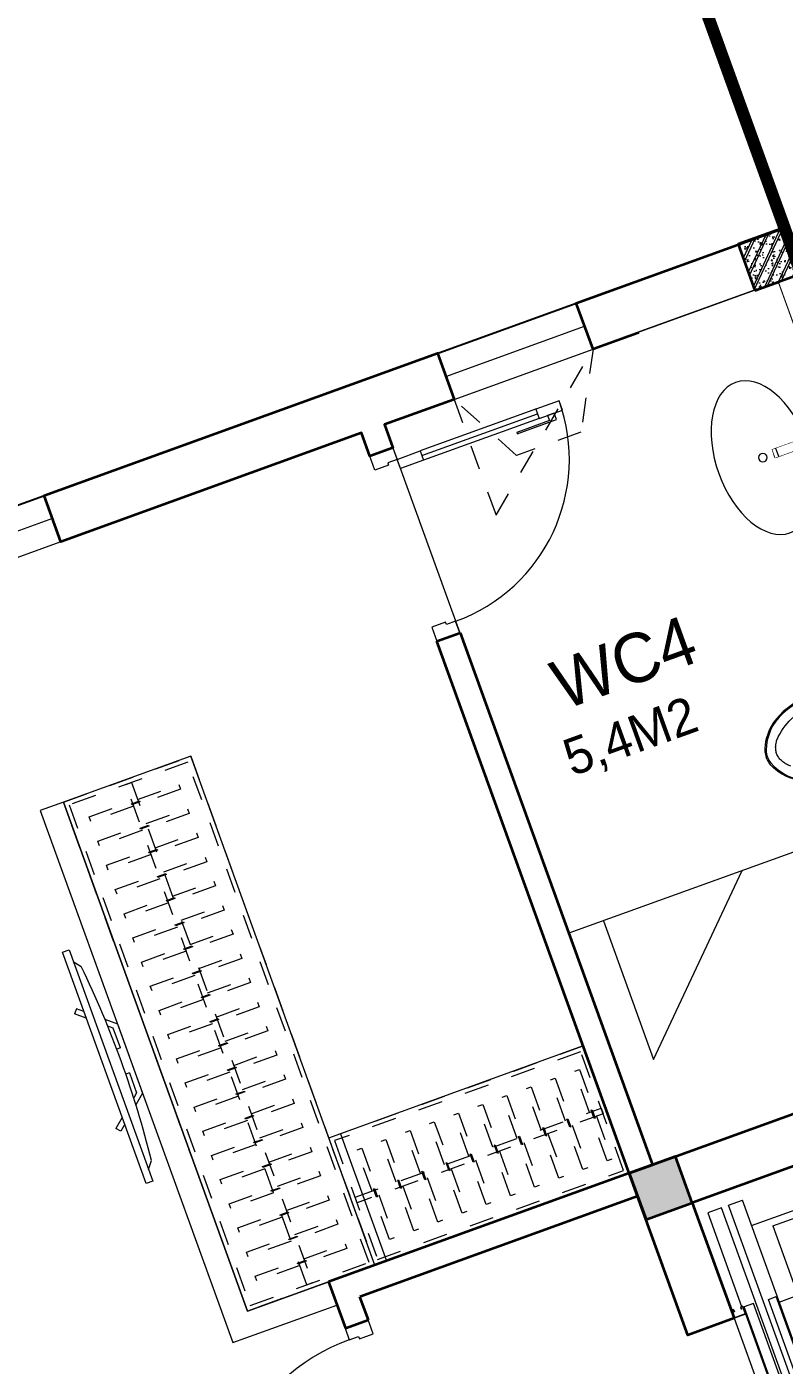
# Model space of a CAD drawing. Header units: metres. Extents: x 568332 to 569219, y 2065964 to 2066430.
# Drawn here: x 568650.3 to 568653.38, y 2066215.57 to 2066221.01 of the extents above; entities that cross this region are included whole.
import ezdxf

# ---------------------------------------------------------------- set-up
doc = ezdxf.new("R2010")
doc.units = ezdxf.units.M
for name, pattern in [('$AUDIT_BAD_LTYPE2', [0]), ('HIDDEN', [0.375, 0.25, -0.125]), ('HIDDEN2', [0.1875, 0.125, -0.0625]), ('X-5M-G-MB PHONGNGU$0$HIDDEN2', [0.1875, 0.125, -0.0625]), ('xref-thap C (mb tang 32-2)$0$HIDDEN', [0.375, 0.25, -0.125])]:
    doc.linetypes.add(name, pattern=pattern)
doc.layers.get('0').update_dxf_attribs({"linetype": 'CONTINUOUS'})
doc.layers.get('DEFPOINTS').update_dxf_attribs({"linetype": 'CONTINUOUS'})
for name, color, linetype, lineweight in [('-CONCRETE', 1, 'CONTINUOUS', 35), ('-DIM', 9, 'CONTINUOUS', 13), ('-DOOR', 137, 'CONTINUOUS', 9), ('-FURNITURE', 46, 'CONTINUOUS', 9), ('-HATCH', 8, 'CONTINUOUS', 5), ('-LINE1', 7, 'CONTINUOUS', 18), ('-LINE2', 252, 'CONTINUOUS', 9), ('-STEEL1', 1, 'CONTINUOUS', 35), ('-WALL', 4, 'CONTINUOUS', 35), ('TEXT25', 2, 'CONTINUOUS', 13)]:
    doc.layers.add(name, color=color, linetype=linetype, lineweight=lineweight)
doc.layers.add('TIMDUONG', color=1, linetype='CONTINUOUS')
doc.styles.add('SVN_AVO_thuong', font='')
doc.styles.add('T1', font='', dxfattribs={"height": 200})
doc.styles.get('SVN_AVO_thuong').set_extended_font_data('SVN-Avo')
doc.styles.get('T1').set_extended_font_data('VNgeometric Light')

# ---------------------------------------------------------------- blocks, each defined once
blk = doc.blocks.new('M2-T3')
at = {"layer": 'TIMDUONG', "color": 1, "linetype": 'HIDDEN', "ltscale": 10, "const_width": 50}
blk.add_lwpolyline([(188685.9009933229, -83287.61039145212), (199685.9009933797, -83287.63301822983), (199685.8702561683, -98230.70415374279), (194687.2128796928, -103114.3974403377), (188685.860498254, -102974.7601425732)], close=True, dxfattribs=at)
blk = doc.blocks.new('X-5M-DH-2-CORE$0$A$C75E80C28')
at = {"layer": '-LINE2', "linetype": 'Continuous', "ltscale": 2}
for p, q in [((-510.0000099998433, -21.5000000000291), (-510.0000099998579, -50.60000000000582)), ((-506.8000099998899, -21.5000000000291), (-510.0000099998433, -21.5000000000291)), ((-506.8000099998899, -21.5000000000291), (-506.8000099999044, -50.60000000000582)), ((506.8000100001227, -21.5), (510.0000100000761, -21.5)), ((506.8000100001227, -21.5), (506.8000100001082, -50.59999999997672)), ((510.0000100000761, -21.5), (510.0000100000616, -50.59999999997672)), ((-510.0000099998579, -108.5000000000291), (-510.0000099998433, -79.39999999999418)), ((-506.8000099999044, -108.5000000000291), (-506.8000099998899, -79.39999999999418)), ((-456.2000100000296, -56.79999999998836), (-500.6000099999364, -56.80000000001746)), ((-456.2000100000441, -60), (-500.600009999951, -60.0000000000291)), ((-456.2000100000296, -70), (-500.6000099999364, -70.0000000000291)), ((-456.2000100000296, -73.19999999995343), (-500.6000099999364, -73.19999999998254)), ((-453.2000100000441, -63), (-453.2000100000296, -67)), ((-450.0000099998579, -63), (-450.0000099998433, -67)), ((450.0000100000616, -63), (450.0000100000761, -67)), ((453.200010000015, -63), (453.2000100000296, -67)), ((456.2000100000296, -56.79999999998836), (500.6000100000529, -56.79999999998836)), ((456.200010000015, -60), (500.6000100000383, -60)), ((456.2000100000296, -70), (500.6000100000529, -70)), ((456.2000100000296, -73.19999999995343), (500.6000100000529, -73.19999999995343)), ((506.8000100001227, -108.5), (506.8000100001227, -79.39999999996508)), ((510.0000100000761, -108.5), (510.0000100000761, -79.39999999996508)), ((-731.0000002632733, -148.9999999649008), (730.9999997367267, -148.9999999649299)), ((-731.0000002698944, -1304.999999934109), (-731.0000002632733, -148.9999999649008)), ((-556.8000102631631, -112.4999999912397), (-560.0000102631166, -112.4999999912397)), ((456.800009736864, -112.4999999912397), (460.0000097368174, -112.4999999912397)), ((730.9999997301056, -1304.999999934109), (730.9999997367267, -148.9999999649299)), ((-700.0000002632733, -178.9999999649008), (699.9999997367267, -178.9999999649299)), ((-700.0000002699089, -1224.999999934109), (-700.0000002632733, -178.9999999649008)), ((699.9999997300911, -1224.999999934109), (699.9999997367267, -178.9999999649299)), ((-700.0000002699089, -1224.999999934109), (-400.0000002699089, -1224.999999934138)), ((-400.0000002698944, -1304.999999934138), (-400.0000002699089, -1224.999999934138)), ((699.9999997300911, -1224.999999934109), (399.9999997300911, -1224.999999934109)), ((399.9999997301056, -1304.999999934109), (399.9999997300911, -1224.999999934109)), ((839.9999997301056, -1304.999999934109), (-840.0000002698944, -1304.999999934109)), ((-840.0000002698944, -1364.999999934109), (-840.0000002698944, -1304.999999934109)), ((839.9999997301056, -1364.999999934109), (839.9999997301056, -1304.999999934109)), ((424.9999997301056, -1308.999999934109), (-425.0000002698944, -1308.999999934109)), ((-425.0000002699089, -1342.999999934109), (-425.0000002698944, -1308.999999934109)), ((424.9999997300911, -1342.999999934109), (-425.0000002699089, -1342.999999934109)), ((-2.6989437174052e-07, -1308.999999934109), (-2.699089236557484e-07, -1342.999999934109)), ((424.9999997300911, -1342.999999934109), (424.9999997301056, -1308.999999934109)), ((839.9999997301056, -1364.999999934109), (-840.0000002698944, -1364.999999934109)), ((839.9999997301056, -1394.999999934109), (-840.0000002698944, -1394.999999934109)), ((-840.0000002698944, -1394.999999934109), (-840.0000002698944, -1454.999999934109)), ((429.9999997300911, -1405.999999934138), (-430.0000002699089, -1405.999999934109)), ((-430.0000002699089, -1405.999999934109), (-430.0000002698944, -1445.999999934109)), ((-2.699089236557484e-07, -1405.999999934109), (-2.6989437174052e-07, -1445.999999934109)), ((429.9999997300911, -1405.999999934138), (429.9999997301056, -1445.999999934138)), ((839.9999997301056, -1394.999999934109), (839.9999997301056, -1454.999999934109)), ((-840.0000002698944, -1454.999999934109), (-435.0000002698944, -1454.999999934109)), ((-435.0000002698944, -1449.999999934109), (-435.0000002699089, -1459.999999934109)), ((-435.0000002698944, -1449.999999934109), (-400.0000002698944, -1449.999999934138)), ((-435.0000002699089, -1459.999999934109), (-425.0000002699089, -1459.999999934109)), ((-433.4000002698012, -1451.599999934086), (-433.4000002698012, -1458.399999934074)), ((-433.4000002698012, -1451.599999934086), (-401.6000002697547, -1451.599999934086)), ((-433.4000002698012, -1458.399999934074), (-425.0000002698944, -1458.399999934074)), ((429.9999997301056, -1445.999999934138), (-430.0000002698944, -1445.999999934109)), ((-425.0000002698944, -1458.399999934074), (-425.0000002699089, -1459.999999934109)), ((-401.6000002697547, -1451.599999934086), (-401.6000002697256, -1498.399999934074)), ((399.9999997301056, -1449.999999934109), (-400.0000002698944, -1449.999999934138)), ((-400.0000002698944, -1449.999999934138), (-400.0000002698653, -1499.999999934138)), ((399.9999997301056, -1449.999999934109), (399.9999997301347, -1499.999999934109)), ((434.9999997301056, -1449.999999934109), (399.9999997301056, -1449.999999934109)), ((401.5999997301988, -1451.599999934086), (401.5999997302279, -1498.399999934074)), ((433.3999997302453, -1451.599999934086), (401.5999997301988, -1451.599999934086)), ((433.3999997302453, -1458.399999934074), (424.9999997301056, -1458.399999934074)), ((424.9999997301056, -1458.399999934074), (424.9999997301056, -1459.999999934109)), ((434.9999997301056, -1459.999999934109), (424.9999997301056, -1459.999999934109)), ((433.3999997302453, -1451.599999934086), (433.3999997302453, -1458.399999934074)), ((434.9999997301056, -1449.999999934109), (434.9999997301056, -1459.999999934109)), ((839.9999997301056, -1454.999999934109), (434.9999997301056, -1454.999999934109)), ((-435.0000002698653, -1489.999999934109), (-435.0000002698653, -1499.999999934109)), ((-435.0000002698653, -1489.999999934109), (-425.0000002698653, -1489.999999934109)), ((-435.0000002698653, -1499.999999934109), (-400.0000002698653, -1499.999999934138)), ((-433.4000002697721, -1491.599999934086), (-433.4000002697721, -1498.399999934074)), ((-433.4000002697721, -1491.599999934086), (-425.0000002698653, -1491.599999934086)), ((-433.4000002697721, -1498.399999934074), (-401.6000002697256, -1498.399999934074)), ((-425.0000002698653, -1489.999999934109), (-425.0000002698653, -1491.599999934086)), ((434.9999997301347, -1499.999999934109), (399.9999997301347, -1499.999999934109)), ((433.3999997302744, -1498.399999934074), (401.5999997302279, -1498.399999934074)), ((424.9999997301347, -1489.999999934109), (424.9999997301347, -1491.599999934086)), ((434.9999997301347, -1489.999999934109), (424.9999997301347, -1489.999999934109)), ((433.3999997302744, -1491.599999934086), (424.9999997301347, -1491.599999934086)), ((433.3999997302744, -1491.599999934086), (433.3999997302744, -1498.399999934074)), ((434.9999997301347, -1489.999999934109), (434.9999997301347, -1499.999999934109))]:
    blk.add_line(p, q, dxfattribs=at)
for points in [[(-450.0000000000146, 0), (-450, -130), (450, -130), (449.9999999999854, 0)], [(-200, -29), (200.0000000001164, -29), (200.0000000001164, -101), (-200, -101)], [(-36.0000002632587, -583.9999999649008), (35.9999997367413, -583.9999999649008), (35.99999973675585, -983.9999999649008), (-36.00000026324415, -983.9999999649008)]]:
    blk.add_lwpolyline(points, close=True, dxfattribs=at)
for points in [[(-780.0000002632587, -788.9999999649008), (-751.0000002632587, -788.9999999649299, 0.414213562373095), (-750.0000002632733, -787.9999999649008), (-750.0000002632587, -783.9999999649008), (-750.0000002632587, -779.9999999649008, 0.414213562373095), (-751.0000002632733, -778.9999999649299), (-780.0000002632733, -778.9999999649881, -0.2569775838576673), (-784.1207396915852, -781.9399999648449), (-797.9000002631656, -781.939999964874, -0.414213562373095), (-800.9000002631656, -778.939999964874), (-804.0000002632587, -749.4999999649008, 0.414213562373095), (-807.0000002632587, -746.4999999649008), (-812.0000002632587, -746.4999999649008), (-812.0000002632587, -783.9999999649008), (-812.0000002632587, -821.4999999649008), (-807.0000002632587, -821.4999999649008, 0.414213562373095), (-804.0000002632587, -818.4999999649008), (-800.9000002631656, -789.0599999648693, -0.414213562373095), (-797.9000002631656, -786.0599999648693), (-784.1207396915852, -786.0599999648402, -0.2569775838576673), (-780.0000002632587, -788.9999999647553)], [(779.9999997367413, -788.9999999649299), (750.9999997367413, -788.9999999649008, -0.414213562373095), (749.9999997367267, -787.9999999649299), (749.9999997367413, -783.9999999649299), (749.9999997367413, -779.9999999649299, -0.414213562373095), (750.9999997367267, -778.9999999649008), (779.9999997368432, -778.9999999650172, 0.2569775838576673), (784.1207391653006, -781.939999964874), (797.899999736881, -781.9399999648449, 0.414213562373095), (800.899999736881, -778.9399999648449), (803.9999997367413, -749.4999999649008, -0.414213562373095), (806.9999997367413, -746.4999999649008), (811.9999997367413, -746.4999999649008), (811.9999997367413, -783.9999999649008), (811.9999997367413, -821.4999999649008), (806.9999997367413, -821.4999999649008, -0.414213562373095), (803.9999997367413, -818.4999999649008), (800.899999736881, -789.0599999648402, 0.414213562373095), (797.899999736881, -786.0599999648402), (784.1207391653006, -786.0599999648693, 0.2569775838576672), (779.9999997368577, -788.9999999647844)]]:
    blk.add_lwpolyline(points, format="xyb", dxfattribs=at)
for centre, radius, start, end in [((-500.600009999951, -50.60000000000582), 9.400000000001475, 180, 270), ((-500.600009999951, -50.60000000000582), 6.200000000004374, 180, 270), ((500.6000100000383, -50.59999999997672), 6.200000000004374, 270, 0), ((500.6000100000383, -50.59999999997672), 9.400000000001475, 270, 0), ((-500.6000099999364, -79.39999999999418), 9.399999999997844, 90, 180), ((-500.6000099999364, -79.39999999999418), 6.19999999999734, 90, 180), ((-456.2000100000441, -63), 6.19999999999713, 0, 90), ((-456.2000100000441, -63), 3.000000000000045, 0, 90), ((-456.2000100000296, -67), 6.20000000000076, 270, 0), ((-456.2000100000296, -67), 2.999999999999834, 270, 0), ((456.200010000015, -63), 6.19999999999713, 90, 180), ((456.2000100000296, -67), 6.20000000000076, 180, 270), ((456.200010000015, -63), 3.000000000000045, 90, 180), ((456.2000100000296, -67), 2.999999999999834, 180, 270), ((500.6000100000529, -79.39999999996508), 9.399999999997844, 0, 90), ((500.6000100000529, -79.39999999996508), 6.19999999999734, 0, 90)]:
    blk.add_arc(centre, radius, start, end, dxfattribs=at)
blk = doc.blocks.new('A$C5C575821')
at = {"layer": '-CONCRETE'}
h = blk.add_hatch(color=256, dxfattribs=at)
h.dxf.hatch_style = 1
h.paths.add_polyline_path([(-0.00237559899687767, 200.0000000000146), (-0.00237559899687767, 1.455191522836685e-11), (199.9976244010031, 1.455191522836685e-11), (199.9976244010031, 200.0000000000146)])
blk.add_lwpolyline([(-0.00237559899687767, 1.455191522836685e-11), (199.9976244010031, 1.455191522836685e-11), (199.9976244010031, 200.0000000000146), (-0.00237559899687767, 200.0000000000146)], close=True, dxfattribs=at)
blk = doc.blocks.new('A$C3F71457E')
at = {"layer": '-CONCRETE'}
blk.add_lwpolyline([(-8.760252967476845e-09, -100.0000002632005), (0, 400), (-1500, 400.0000000000582), (-1500.00000001755, -1399.999999999942), (-1.754960976541042e-08, -1400), (-7.895869202911854e-08, -900.0000002632005), (199.9999999912397, -900.0000002982852), (199.9999999824504, -1600), (-1700.00000001755, -1600), (-1700, 600), (200, 600), (199.9999999912397, -100.0000002982852), (6.140908226370811e-08, -100.0000002632005)], dxfattribs=at)
at = {"layer": '-LINE1'}
blk.add_line((-7.895869202911854e-08, -900.0000002632005), (-8.760252967476845e-09, -100.0000002632005), dxfattribs=at)
at = {"layer": '-WALL'}
for p in [(-1699.997624401003, 399.9999999999854), (0.00237559899687767, 399.9999999999854), (-1699.997624401081, -1599.999999999959), (0.002375601565972829, -1600.000000021305)]:
    blk.add_blockref('A$C5C575821', p, dxfattribs=at)
at = {"color": 2, "rotation": 90}
blk.add_blockref('X-5M-DH-2-CORE$0$A$C75E80C28', (-1500.00000000876, -499.9999999999418), dxfattribs=at)
blk = doc.blocks.new('*U18')
at = {"linetype": '$AUDIT_BAD_LTYPE2'}
for p, q in [((70, 100), (69.99999999999999, 599.9999999999982)), ((89.99999999999999, 599.9999999999982), (90, 100))]:
    blk.add_line(p, q, dxfattribs=at)
for points in [[(49.99999999999999, 599.9999999999982), (89.99999999999999, 599.9999999999982), (89.99999999999999, 699.9999999999982), (49.99999999999999, 699.9999999999982), (49.99999999999999, 599.9999999999982)], [(49.99999999999999, 602.9059272893337), (50, 100)], [(50, 100), (90, 100), (90, 0), (50, 0), (50, 100)]]:
    blk.add_lwpolyline(points)
for points in [[(118.2698876160139, 494.5156181119073), (118.2698876160139, 664.1349438079906), (89.99999999999999, 664.1349438079906), (89.99999999999999, 635.8650561920058), (112.6159100928053, 635.8650561920058), (112.6159100928053, 494.5156181119073)], [(0, 0), (50, 0), (50, -40), (60, -40), (60, -100.0001724930698), (0, -100.0001724930698)], [(799.9999999999982, 7.105427357601134e-15), (749.9999999999982, 7.105427357601134e-15), (749.9999999999982, -40), (739.9999999999982, -40), (739.9999999999982, -100.0001724930698), (799.9999999999982, -100.0001724930698)]]:
    blk.add_lwpolyline(points, close=True)
at = {"linetype": '$AUDIT_BAD_LTYPE2', "ltscale": 0.3}
blk.add_arc((50, 0), 699.9999999999982, 0, 90, dxfattribs=at)
blk = doc.blocks.new('XR.MB.LM123$0$tvi 1')
blk.add_lwpolyline([(28.54445810673496, -2.291926648467779e-10), (28.54445810673496, -999.9999999999964), (-7.275957614183426e-12, -1000), (0, 0)], close=True)
for points in [[(28.54445810680045, -50.31958968611434), (52.37372755713295, -80.86315460130209)], [(-24.09820395050338, -235.5599978379832), (-39.09879504836863, -251.7939635238108)], [(0, -284.7849796677438), (-39.09879504836863, -251.7939635238108)], [(0, -255.9952397129928), (-24.09820395050338, -235.5599978379832)], [(69.66229681991535, -315.0836646851385), (111.1934016081432, -350.2927865858655), (111.193401608034, -649.712917566063), (69.68611289083492, -684.9110379843005)], [(89.09002233762294, -445.7449799550195), (89.09002233762294, -359.9578938602899), (70.91298945683957, -344.6203678706661)], [(89.09002233762294, -445.7449799550195), (73.49991829216015, -445.7449799550232)], [(89.09002233768115, -554.2550200447404), (89.09002233773936, -640.0421061392371), (70.91298945678864, -655.3796321293303)], [(89.09002233768115, -554.2550200447404), (73.49991829216015, -554.2550200447404)], [(0, -715.2150203320198), (-39.09879504836863, -748.2060364759491)], [(-24.09820395050338, -764.4400021620095), (-39.09879504836863, -748.2060364759491)], [(0, -744.004760287), (-24.09820395050338, -764.4400021620095)], [(28.54445810674224, -949.680410313882), (52.37372755713295, -919.1368453984578)]]:
    blk.add_lwpolyline(points)
blk.add_arc((-4025.16618952866, -499.9999999999964), 4099.025185406737, 354.1310878512652, 5.868912148527433)
blk = doc.blocks.new('*U149')
at = {"linetype": '$AUDIT_BAD_LTYPE2'}
for p, q in [((70, 100), (70, 699.9999999999982)), ((90, 699.9999999999982), (90, 100))]:
    blk.add_line(p, q, dxfattribs=at)
for points in [[(50, 699.9999999999982), (90, 699.9999999999982), (90, 799.9999999999982), (50, 799.9999999999982), (50, 699.9999999999982)], [(50, 702.9059272893337), (50, 100)], [(50, 100), (90, 100), (90, 0), (50, 0), (50, 100)]]:
    blk.add_lwpolyline(points)
for points in [[(118.2698876160139, 594.5156181119073), (118.2698876160139, 764.1349438079906), (90, 764.1349438079906), (90, 735.8650561920058), (112.6159100928053, 735.8650561920058), (112.6159100928053, 594.5156181119073)], [(0, 0), (50, 0), (50, -40), (60, -40), (60, -99.99999999999272), (0, -99.99999999999272)], [(899.9999999999982, 1.3252863207713e-28), (849.9999999999982, 1.3252863207713e-28), (849.9999999999982, -40.00000000000001), (839.9999999999982, -40.00000000000001), (839.9999999999982, -99.99999999999272), (899.9999999999982, -99.99999999999272)]]:
    blk.add_lwpolyline(points, close=True)
at = {"linetype": '$AUDIT_BAD_LTYPE2', "ltscale": 0.3}
blk.add_arc((50, 0), 799.9999999999982, 0, 90, dxfattribs=at)
blk = doc.blocks.new('A$C18091ED7')
for p, q in [((9.957147995010018e-09, -42.13376978135784), (0, -3.786117304116488e-07)), ((146.1412317672475, -26.59467297248193), (179.181621938591, -26.59467296488583)), ((146.1412317672475, -26.59467297248193), (146.1412317680188, -30.17859706786112)), ((146.1412317680188, -30.17859706786112), (165.7503655985456, -30.17859706340823)), ((153.0594147269658, -36.79204952501459), (146.1412317680188, -30.17859706786112)), ((152.3191092506386, -2.717133611440659e-07), (152.3191092568413, -26.59467297093943)), ((152.3191092506386, -2.717133611440659e-07), (179.1816219322718, -2.654269337654114e-07)), ((153.0594147269658, -36.79204952501459), (165.7503656001572, -36.79204952192958)), ((153.0594147275151, -39.73033438943094), (153.0594147269658, -36.79204952501459)), ((153.0594147275151, -39.73033438943094), (178.4413164740145, -39.73033438349376)), ((153.0594147275151, -39.73033438943094), (178.4413164740145, -39.73033438349376)), ((153.0594147275151, -39.73033438943094), (153.0594147281554, -42.13376974494895)), ((185.3594994290725, -30.17859705851879), (165.7503655985456, -30.17859706340823)), ((178.4413164733487, -36.79204951884458), (165.7503656001572, -36.79204952192958)), ((185.3594994290725, -30.17859705851879), (178.4413164733487, -36.79204951884458)), ((178.4413164733487, -36.79204951884458), (178.4413164740145, -39.73033438349376)), ((178.4413164740145, -39.73033438349376), (178.4413164746547, -42.1337697392446)), ((179.1816219322718, -2.654269337654114e-07), (179.181621938591, -26.59467296488583)), ((179.181621938591, -26.59467296488583), (185.3594994283012, -26.59467296337243)), ((185.3594994283012, -26.59467296337243), (185.3594994290725, -30.17859705851879)), ((-83.25994817525861, -267.3592828898691), (-83.259948167517, -299.9634285944048)), ((-62.88950393904452, -265.3807882612164), (-81.28145355204106, -265.3807882657275)), ((-60.91100931491019, -267.3592828844266), (-60.91100930728498, -299.9634285889624)), ((60.9110093945892, -267.3592828557594), (60.9110094022144, -299.9634285600623)), ((62.88950401780676, -265.3807882316178), (81.2814536308033, -265.3807882273395)), ((83.25994825493763, -267.3592828505498), (83.25994826256283, -299.9634285550856)), ((165.3959958605519, -261.9873972070927), (165.3959958671003, -289.7349902229907)), ((167.8691141396885, -259.5142789271486), (228.0810223811895, -259.5142789128586)), ((230.5541406641933, -274.3229751045001), (230.5541406613593, -261.9873971916386)), ((-83.25994817257379, -278.4883151478134), (-83.25994817046012, -287.6388527823146)), ((-60.91100930959874, -290.0299398849311), (-83.25994816994717, -290.0299398901407)), ((60.91100939990065, -290.029939856031), (83.25994826024908, -290.0299398510542)), ((83.25994825750604, -278.488315108727), (83.2599482596197, -287.6388527429954)), ((167.8691141472664, -292.2081085020036), (206.7175896017579, -292.2081084926904))]:
    blk.add_line(p, q)
for points in [[(230.0000000517721, -218.5046414944518, -0.1374073801801567), (225.4781190853137, -234.6482587013161), (221.7949787454636, -240.7070387715066, -0.2360805181595358), (198.2560902649639, -255.4947853636986, -0.0519608230665726), (-198.2560901437319, -255.4947854572965, -0.236080518165078), (-221.7949786317113, -240.7070388760185), (-225.4781189743626, -234.6482588077488, -0.1374073801809237), (-229.9999999484608, -218.5046416030382), (-229.9999999831671, -71.98694829508895, -0.1989123673786679), (-226.3782021181105, -63.2431547633314), (-208.8906150607545, -45.75556769772083, -0.1989123673792025), (-200.1468215308087, -42.13376982865157), (9.971699910238385e-09, -42.13376978135784), (200.1468215506357, -42.13376973403501, -0.1989123673792025), (208.8906150822841, -45.75556759897154), (226.3782021480001, -63.24315465634572, -0.1989123673791691), (230.0000000170658, -71.98694818626973)], [(144.14367173758, -618.9627606730501, -0.2124047892419209), (26.30999211127346, -734.491494372196, -0.0276853236339062), (-0.5628229983012716, -738.609219571983, -0.0222792448073508), (-26.30999181118386, -734.4914943844487, -0.2124047892421136), (-144.1436714920528, -618.9627607410075, -0.1427957259999892), (-167.2376623962118, -428.0139674870588, -0.0930051380368448), (-127.9331820271946, -309.1271633332653, -0.2564387014614383), (-111.240849547703, -299.9634286007786), (4.746470949612558e-08, -299.9634285748762), (111.2408496426324, -299.9634285482753, -0.2564387014619951), (127.933182126606, -309.1271632729331, -0.0930051380368741), (167.2376625517572, -428.0139674081001, -0.1427957260000456)]]:
    blk.add_lwpolyline(points, format="xyb", close=True)
at = {"linetype": 'xref-thap C (mb tang 32-2)$0$HIDDEN', "ltscale": 100}
blk.add_lwpolyline([(61.00044987679576, -669.0176259216969, -0.1990312026443698), (1.417429302819073e-07, -698.769823720475, -0.1990312026443799), (-61.00044960746891, -669.0176259504806, -0.2189240232571595), (-131.9321382956405, -478.313622940972, -0.1537914605682739), (-112.4681372026971, -403.989815428853, -0.2367011859554165), (5.876427167095244e-08, -347.5870280214876, -0.2367011859554843), (112.4681373467611, -403.9898153757968, -0.1537914605681893), (131.9321384748619, -478.313622878748, -0.2189240232571754)], format="xyb", close=True, dxfattribs=at)
blk.add_circle((165.7503656100234, -78.39166221523192), 13.90362011701458)
for centre, radius, start, end in [((-81.28145355158267, -267.3592828894034), 1.978494623656905, 90.00000001354867, 180.0000000133402), ((-62.88950393858613, -267.3592828848923), 1.978494623656905, 1.334021322268115e-08, 90.00000001354867), ((62.88950401826514, -267.3592828552937), 1.978494623656905, 90.00000001354867, 180.0000000133402), ((81.28145363126168, -267.3592828510155), 1.978494623656905, 1.334021322268115e-08, 90.00000001354867), ((167.8691141402633, -261.9873972065106), 2.473118279571131, 90.00000001354867, 180.0000000133402), ((167.8691141466952, -289.7349902224087), 2.473118279571131, 180.0000000133402, 270.0000000135486), ((206.717589598069, -276.6690117186226), 15.53909677420133, 270.0000000135486, 306.4658507565522), ((168.3527972659103, -224.7572911087773), 80.08895368617857, 306.4658507565522, 320.3122930343796), ((228.0810223845983, -274.3229751050822), 2.473118279571131, 320.3122930343796, 1.334021322268115e-08)]:
    blk.add_arc(centre, radius, start, end)
for points, knots in [([(-155.6468228230951, -259.4535552573798), (-156.6353001506941, -267.2522313103836), (-164.2940232875517, -328.394745314552), (-169.1545302536251, -385.0939582949213), (-183.68571763406, -527.7705276800843), (-135.602968026873, -679.1126648240606), (-50.29344375100118, -735.2493608418445), (-19.70048385594782, -741.0901266933652), (1.531116140540689e-07, -743.6724421556864)], [130.6139379315478, 130.6139379315478, 130.6139379315478, 130.6139379315478, 152.8521090939923, 311.1293507817257, 417.703951170228, 561.3833927516608, 697.6926317810714, 710.812262267882, 710.812262267882, 710.812262267882, 710.812262267882]), ([(155.6468228994709, -259.4535551877343), (156.6353002305841, -267.2522312389628), (164.2940233960289, -328.3947452375724), (169.1545303888706, -385.0939582149149), (183.6857178367027, -527.7705275934422), (135.6029683008201, -679.1126647599449), (50.29344405157826, -735.2493608178338), (19.70048415924612, -741.0901266841101), (1.530679583083838e-07, -743.6724421554536)], [130.613937934949, 130.613937934949, 130.613937934949, 130.613937934949, 152.8521090939923, 311.1293507817257, 417.703951170228, 561.3833927516608, 697.6926317810714, 710.812262267882, 710.812262267882, 710.812262267882, 710.812262267882])]:
    blk.add_open_spline(points, degree=3, knots=knots)
blk = doc.blocks.new('Sink_Cicle')
blk.add_lwpolyline([(17.49999987077899, -50.00226151314564), (-17.49999987077899, -49.99773848685436), (-17.51615354442038, -252.2967581441626), (17.48384613892995, -252.3012811850058)], close=True)
blk.add_circle((0, -300), 17.5)
at = {"layer": 'DEFPOINTS'}
blk.add_line((0, -100), (0, 0), dxfattribs=at)
blk.add_wipeout([(17.499999870775355, -50.00226151314928), (-17.49999987078263, -49.99773848685436), (-17.516153544427652, -252.29675814416623), (17.48384613892631, -252.3012811850058)])
at = {"layer": '-FURNITURE', "linetype": 'Continuous'}
blk.add_ellipse((0, -300), major_axis=(-325, 0), ratio=0.5846153846153846, dxfattribs=at)
blk.add_line((-17.51421511289664, -237.2967582757119), (17.48578462866135, -237.3012813020032))
blk = doc.blocks.new('*U296')
at = {"linetype": 'X-5M-G-MB PHONGNGU$0$HIDDEN2'}
for points in [[(0, 600.0000000004657), (0, 0), (1199.832074746971, -3.772768289899977e-10), (1199.832074746971, 600.0000000000883)], [(1179.832074746971, 579.999661372015), (1179.832074746971, 19.99966137201517), (20, 20.00000000046566), (20, 580.0000000004657)], [(1179.832074746971, 286.6991212950972), (1179.832074746971, 313.099121295004), (20, 313.0991212953813), (19.99999859370291, 286.6991212952417)], [(113.7817614636733, 319.1750910408318), (109.4317788550979, 319.1750910408318), (109.4317788550979, 280.441767644881), (113.7817614636733, 280.441767644881)], [(227.7817614636733, 319.1750910407849), (223.4317788550979, 319.1750910407849), (223.4317788550979, 280.4417676448341), (227.7817614636733, 280.4417676448341)], [(341.7817614636733, 319.175091040738), (337.4317788550979, 319.175091040738), (337.4317788550979, 280.4417676447872), (341.7817614636733, 280.4417676447872)], [(455.7817614636733, 319.1750910406911), (451.4317788550979, 319.1750910406911), (451.4317788550979, 280.4417676447403), (455.7817614636733, 280.4417676447403)], [(569.7817614636733, 319.1750910406442), (565.431778855098, 319.1750910406442), (565.431778855098, 280.4417676446934), (569.7817614636733, 280.4417676446934)], [(683.7817614636733, 319.1750910405973), (679.431778855098, 319.1750910405973), (679.431778855098, 280.4417676446465), (683.7817614636733, 280.4417676446465)], [(797.7817614636733, 319.1750910405504), (793.431778855098, 319.1750910405504), (793.431778855098, 280.4417676445996), (797.7817614636733, 280.4417676445996)], [(911.7817614636733, 319.1750910405035), (907.431778855098, 319.1750910405035), (907.431778855098, 280.4417676445527), (911.7817614636733, 280.4417676445527)], [(1025.781761463673, 319.1750910404566), (1021.431778855098, 319.1750910404566), (1021.431778855098, 280.4417676445057), (1025.781761463673, 280.4417676445057)], [(1139.781761463673, 319.1750910404097), (1135.431778855098, 319.1750910404097), (1135.431778855098, 280.4417676444588), (1139.781761463673, 280.4417676444588)]]:
    blk.add_lwpolyline(points, close=True, dxfattribs=at)
for points in [[(122.2409142897814, 313.1103512093413), (122.2409142897814, 515.2497102723445), (100.1765458012815, 515.2497102723445), (100.1765458012815, 313.1103512093413)], [(236.2409142897814, 313.1103512092944), (236.2409142897814, 515.2497102722975), (214.1765458012815, 515.2497102722975), (214.1765458012815, 313.1103512092944)], [(350.2409142897814, 313.1103512092475), (350.2409142897814, 515.2497102722507), (328.1765458012815, 515.2497102722507), (328.1765458012815, 313.1103512092475)], [(464.2409142897814, 313.1103512092006), (464.2409142897814, 515.2497102722037), (442.1765458012815, 515.2497102722037), (442.1765458012815, 313.1103512092006)], [(578.2409142897814, 313.1103512091537), (578.2409142897814, 515.2497102721569), (556.1765458012815, 515.2497102721569), (556.1765458012815, 313.1103512091537)], [(692.2409142897814, 313.1103512091068), (692.2409142897814, 515.24971027211), (670.1765458012815, 515.24971027211), (670.1765458012815, 313.1103512091068)], [(806.2409142897814, 313.1103512090599), (806.2409142897814, 515.249710272063), (784.1765458012815, 515.249710272063), (784.1765458012815, 313.1103512090599)], [(920.2409142897814, 313.110351209013), (920.2409142897814, 515.2497102720162), (898.1765458012815, 515.2497102720162), (898.1765458012815, 313.110351209013)], [(1034.240914289781, 313.1103512089661), (1034.240914289781, 515.2497102719692), (1012.176545801281, 515.2497102719692), (1012.176545801281, 313.1103512089661)], [(1148.240914289781, 313.1103512089192), (1148.240914289781, 515.2497102719224), (1126.176545801281, 515.2497102719224), (1126.176545801281, 313.1103512089192)], [(100.1765458012815, 286.7103512094345), (100.1765458012815, 92.0852110228024), (122.2409142897814, 92.0852110228024), (122.2409142897814, 286.7103512094345)], [(214.1765458012815, 286.7103512093876), (214.1765458012815, 92.08521102275549), (236.2409142897814, 92.08521102275549), (236.2409142897814, 286.7103512093876)], [(328.1765458012815, 286.7103512093407), (328.1765458012815, 92.08521102270858), (350.2409142897814, 92.08521102270858), (350.2409142897814, 286.7103512093407)], [(442.1765458012815, 286.7103512092938), (442.1765458012815, 92.08521102266168), (464.2409142897814, 92.08521102266168), (464.2409142897814, 286.7103512092938)], [(556.1765458012815, 286.7103512092469), (556.1765458012815, 92.08521102261477), (578.2409142897814, 92.08521102261477), (578.2409142897814, 286.7103512092469)], [(670.1765458012815, 286.7103512092), (670.1765458012815, 92.08521102256786), (692.2409142897814, 92.08521102256786), (692.2409142897814, 286.7103512092)], [(784.1765458012815, 286.7103512091531), (784.1765458012815, 92.08521102252095), (806.2409142897814, 92.08521102252095), (806.2409142897814, 286.7103512091531)], [(898.1765458012815, 286.7103512091062), (898.1765458012815, 92.08521102247404), (920.2409142897814, 92.08521102247404), (920.2409142897814, 286.7103512091062)], [(1012.176545801281, 286.7103512090592), (1012.176545801281, 92.08521102242715), (1034.240914289781, 92.08521102242715), (1034.240914289781, 286.7103512090592)], [(1126.176545801281, 286.7103512090123), (1126.176545801281, 92.08521102238024), (1148.240914289781, 92.08521102238024), (1148.240914289781, 286.7103512090123)]]:
    blk.add_lwpolyline(points, dxfattribs=at)
blk = doc.blocks.new('*U297')
at = {"linetype": 'X-5M-G-MB PHONGNGU$0$HIDDEN2'}
for points in [[(0, 600.0000000004657), (0, 0), (2400.118716547244, -8.711559976341575e-10), (2400.118716547244, 599.9999999995945)], [(2380.118716547244, 579.9996613715211), (2380.118716547244, 19.99966137152129), (20, 20.00000000046566), (20, 580.0000000004657)], [(2380.118716547244, 286.6991212946033), (2380.118716547244, 313.0991212945102), (20, 313.0991212953813), (19.99999859370291, 286.6991212952417)], [(113.7817614636733, 319.1750910408318), (109.4317788550979, 319.1750910408318), (109.4317788550979, 280.441767644881), (113.7817614636733, 280.441767644881)], [(227.7817614636733, 319.1750910407849), (223.4317788550979, 319.1750910407849), (223.4317788550979, 280.4417676448341), (227.7817614636733, 280.4417676448341)], [(341.7817614636733, 319.175091040738), (337.4317788550979, 319.175091040738), (337.4317788550979, 280.4417676447872), (341.7817614636733, 280.4417676447872)], [(455.7817614636733, 319.1750910406911), (451.4317788550979, 319.1750910406911), (451.4317788550979, 280.4417676447403), (455.7817614636733, 280.4417676447403)], [(569.7817614636733, 319.1750910406442), (565.431778855098, 319.1750910406442), (565.431778855098, 280.4417676446934), (569.7817614636733, 280.4417676446934)], [(683.7817614636732, 319.1750910405973), (679.4317788550978, 319.1750910405973), (679.4317788550978, 280.4417676446465), (683.7817614636732, 280.4417676446465)], [(797.7817614636732, 319.1750910405504), (793.4317788550978, 319.1750910405504), (793.4317788550978, 280.4417676445996), (797.7817614636732, 280.4417676445996)], [(911.7817614636732, 319.1750910405035), (907.4317788550978, 319.1750910405035), (907.4317788550978, 280.4417676445527), (911.7817614636732, 280.4417676445527)], [(1025.781761463673, 319.1750910404566), (1021.431778855098, 319.1750910404566), (1021.431778855098, 280.4417676445057), (1025.781761463673, 280.4417676445057)], [(1139.781761463673, 319.1750910404097), (1135.431778855098, 319.1750910404097), (1135.431778855098, 280.4417676444588), (1139.781761463673, 280.4417676444588)], [(1253.781761463673, 319.1750910403628), (1249.431778855098, 319.1750910403628), (1249.431778855098, 280.4417676444119), (1253.781761463673, 280.4417676444119)], [(1367.781761463673, 319.1750910403159), (1363.431778855098, 319.1750910403159), (1363.431778855098, 280.441767644365), (1367.781761463673, 280.441767644365)], [(1481.781761463673, 319.175091040269), (1477.431778855098, 319.175091040269), (1477.431778855098, 280.4417676443181), (1481.781761463673, 280.4417676443181)], [(1595.781761463673, 319.175091040222), (1591.431778855098, 319.175091040222), (1591.431778855098, 280.4417676442712), (1595.781761463673, 280.4417676442712)], [(1709.781761463673, 319.1750910401751), (1705.431778855098, 319.1750910401751), (1705.431778855098, 280.4417676442243), (1709.781761463673, 280.4417676442243)], [(1823.781761463673, 319.1750910401282), (1819.431778855098, 319.1750910401282), (1819.431778855098, 280.4417676441774), (1823.781761463673, 280.4417676441774)], [(1937.781761463673, 319.1750910400813), (1933.431778855098, 319.1750910400813), (1933.431778855098, 280.4417676441305), (1937.781761463673, 280.4417676441305)], [(2051.781761463673, 319.1750910400344), (2047.431778855098, 319.1750910400344), (2047.431778855098, 280.4417676440836), (2051.781761463673, 280.4417676440836)], [(2165.781761463673, 319.1750910399875), (2161.431778855097, 319.1750910399875), (2161.431778855097, 280.4417676440366), (2165.781761463673, 280.4417676440366)], [(2279.781761463673, 319.1750910399406), (2275.431778855097, 319.1750910399406), (2275.431778855097, 280.4417676439897), (2279.781761463673, 280.4417676439897)]]:
    blk.add_lwpolyline(points, close=True, dxfattribs=at)
for points in [[(122.2409142897814, 313.1103512093413), (122.2409142897814, 515.2497102723445), (100.1765458012815, 515.2497102723445), (100.1765458012815, 313.1103512093413)], [(236.2409142897814, 313.1103512092944), (236.2409142897814, 515.2497102722975), (214.1765458012815, 515.2497102722975), (214.1765458012815, 313.1103512092944)], [(350.2409142897814, 313.1103512092475), (350.2409142897814, 515.2497102722507), (328.1765458012815, 515.2497102722507), (328.1765458012815, 313.1103512092475)], [(464.2409142897813, 313.1103512092006), (464.2409142897813, 515.2497102722037), (442.1765458012814, 515.2497102722037), (442.1765458012814, 313.1103512092006)], [(578.2409142897814, 313.1103512091537), (578.2409142897814, 515.2497102721569), (556.1765458012815, 515.2497102721569), (556.1765458012815, 313.1103512091537)], [(692.2409142897812, 313.1103512091068), (692.2409142897812, 515.24971027211), (670.1765458012813, 515.24971027211), (670.1765458012813, 313.1103512091068)], [(806.2409142897812, 313.1103512090599), (806.2409142897812, 515.249710272063), (784.1765458012813, 515.249710272063), (784.1765458012813, 313.1103512090599)], [(920.2409142897812, 313.110351209013), (920.2409142897812, 515.2497102720162), (898.1765458012813, 515.2497102720162), (898.1765458012813, 313.110351209013)], [(1034.240914289781, 313.1103512089661), (1034.240914289781, 515.2497102719692), (1012.176545801281, 515.2497102719692), (1012.176545801281, 313.1103512089661)], [(1148.240914289781, 313.1103512089192), (1148.240914289781, 515.2497102719224), (1126.176545801281, 515.2497102719224), (1126.176545801281, 313.1103512089192)], [(1262.240914289781, 313.1103512088723), (1262.240914289781, 515.2497102718754), (1240.176545801281, 515.2497102718754), (1240.176545801281, 313.1103512088723)], [(1376.240914289781, 313.1103512088254), (1376.240914289781, 515.2497102718285), (1354.176545801281, 515.2497102718285), (1354.176545801281, 313.1103512088254)], [(1490.240914289781, 313.1103512087785), (1490.240914289781, 515.2497102717816), (1468.176545801281, 515.2497102717816), (1468.176545801281, 313.1103512087785)], [(1604.240914289781, 313.1103512087315), (1604.240914289781, 515.2497102717347), (1582.176545801281, 515.2497102717347), (1582.176545801281, 313.1103512087315)], [(1718.240914289781, 313.1103512086846), (1718.240914289781, 515.2497102716878), (1696.176545801281, 515.2497102716878), (1696.176545801281, 313.1103512086846)], [(1832.240914289781, 313.1103512086377), (1832.240914289781, 515.2497102716409), (1810.176545801281, 515.2497102716409), (1810.176545801281, 313.1103512086377)], [(1946.240914289781, 313.1103512085908), (1946.240914289781, 515.2497102715939), (1924.176545801281, 515.2497102715939), (1924.176545801281, 313.1103512085908)], [(2060.240914289781, 313.1103512085439), (2060.240914289781, 515.2497102715471), (2038.176545801281, 515.2497102715471), (2038.176545801281, 313.1103512085439)], [(2174.240914289781, 313.110351208497), (2174.240914289781, 515.2497102715001), (2152.176545801281, 515.2497102715001), (2152.176545801281, 313.110351208497)], [(2288.240914289781, 313.1103512084501), (2288.240914289781, 515.2497102714533), (2266.176545801281, 515.2497102714533), (2266.176545801281, 313.1103512084501)], [(100.1765458012815, 286.7103512094345), (100.1765458012815, 92.0852110228024), (122.2409142897814, 92.0852110228024), (122.2409142897814, 286.7103512094345)], [(214.1765458012815, 286.7103512093876), (214.1765458012815, 92.08521102275549), (236.2409142897814, 92.08521102275549), (236.2409142897814, 286.7103512093876)], [(328.1765458012815, 286.7103512093407), (328.1765458012815, 92.08521102270858), (350.2409142897814, 92.08521102270858), (350.2409142897814, 286.7103512093407)], [(442.1765458012814, 286.7103512092938), (442.1765458012814, 92.08521102266168), (464.2409142897813, 92.08521102266168), (464.2409142897813, 286.7103512092938)], [(556.1765458012815, 286.7103512092469), (556.1765458012815, 92.08521102261477), (578.2409142897814, 92.08521102261477), (578.2409142897814, 286.7103512092469)], [(670.1765458012813, 286.7103512092), (670.1765458012813, 92.08521102256786), (692.2409142897812, 92.08521102256786), (692.2409142897812, 286.7103512092)], [(784.1765458012813, 286.7103512091531), (784.1765458012813, 92.08521102252095), (806.2409142897812, 92.08521102252095), (806.2409142897812, 286.7103512091531)], [(898.1765458012813, 286.7103512091062), (898.1765458012813, 92.08521102247404), (920.2409142897812, 92.08521102247404), (920.2409142897812, 286.7103512091062)], [(1012.176545801281, 286.7103512090592), (1012.176545801281, 92.08521102242715), (1034.240914289781, 92.08521102242715), (1034.240914289781, 286.7103512090592)], [(1126.176545801281, 286.7103512090123), (1126.176545801281, 92.08521102238024), (1148.240914289781, 92.08521102238024), (1148.240914289781, 286.7103512090123)], [(1240.176545801281, 286.7103512089654), (1240.176545801281, 92.08521102233333), (1262.240914289781, 92.08521102233333), (1262.240914289781, 286.7103512089654)], [(1354.176545801281, 286.7103512089186), (1354.176545801281, 92.08521102228642), (1376.240914289781, 92.08521102228642), (1376.240914289781, 286.7103512089186)], [(1468.176545801281, 286.7103512088717), (1468.176545801281, 92.0852110222395), (1490.240914289781, 92.0852110222395), (1490.240914289781, 286.7103512088717)], [(1582.176545801281, 286.7103512088247), (1582.176545801281, 92.0852110221926), (1604.240914289781, 92.0852110221926), (1604.240914289781, 286.7103512088247)], [(1696.176545801281, 286.7103512087778), (1696.176545801281, 92.0852110221457), (1718.240914289781, 92.0852110221457), (1718.240914289781, 286.7103512087778)], [(1810.176545801281, 286.7103512087309), (1810.176545801281, 92.08521102209879), (1832.240914289781, 92.08521102209879), (1832.240914289781, 286.7103512087309)], [(1924.176545801281, 286.710351208684), (1924.176545801281, 92.08521102205188), (1946.240914289781, 92.08521102205188), (1946.240914289781, 286.710351208684)], [(2038.176545801281, 286.7103512086371), (2038.176545801281, 92.08521102200497), (2060.240914289781, 92.08521102200497), (2060.240914289781, 286.7103512086371)], [(2152.176545801281, 286.7103512085902), (2152.176545801281, 92.08521102195806), (2174.240914289781, 92.08521102195806), (2174.240914289781, 286.7103512085902)], [(2266.176545801281, 286.7103512085433), (2266.176545801281, 92.08521102191116), (2288.240914289781, 92.08521102191116), (2288.240914289781, 286.7103512085433)]]:
    blk.add_lwpolyline(points, dxfattribs=at)
blk = doc.blocks.new('18x35')
at = {"layer": '-HATCH'}
h = blk.add_hatch(dxfattribs=at)
h.set_pattern_fill('CHAU-01', color=256, scale=10, angle=-1.272221872585407e-14, pattern_type=2)
h.set_pattern_definition([(49.99999999999999, (0, 0), (71.72601826007535, -6.275213498259527), [7.5, -82.5]), (355, (0, 0), (-13.87513336129999, 75.21921337000119), [6, -66]), (100.4514, (5.977167999997619, -0.5229339999999638), (57.85093817140217, 68.94395420609534), [6.374019000000001, -70.1142112]), (46.18419999999998, (0, 20), (106.7241048625644, -16.55190143290183), [11.25, -123.75]), (96.63559999999998, (8.89367449999554, 18.62066930000003), (93.46627055487036, 97.41178709004416), [9.561028799999994, -105.1713]), (351.1842, (0, 20), (93.46619451336275, 97.41186009253245), [9, -99]), (20.99999999999998, (10, 15), (59.69070521184616, -40.2618890665339), [7.5, -82.5]), (326.0000000000001, (10, 15), (24.33153319215819, 72.5150045046853), [6, -66]), (71.45139999999999, (14.97422329999972, 11.64483940000002), (84.022262858149, 32.25304967099522), [6.374019000000001, -70.1142112]), (37.49999999999998, (0, 0), (1.215985531729074, 33.28938538313115), [0, -65.19999999999999, 0, -67, 0, -66.25]), (7.499999999999987, (0, 0), (26.30695374421487, 39.44117118823602), [0, -38.2, 0, -63.7, 0, -25.25]), (327.5, (-22.30000000000291, 0), (53.3822436172409, -2.255487173437988), [0, -25, 0, -78, 0, -103.5]), (317.5, (-32.30000000000291, 0), (58.31861693423862, 10.01049823323176), [0, -32.5, 0, -51.8, 0, -73.5]), (44.99999999999999, (0, 0), (-30.05203820042826, 30.05203820042828), []), (44.99999999999999, (0, 12.25), (-30.05203820042826, 30.05203820042828), [])])
h.paths.add_polyline_path([(96508.03118051568, 47993.04977023201), (96508.03118051568, 47793.04977023201), (96708.03118051568, 47793.04977023201), (96708.03118051568, 47993.04977023201)])
at = {"layer": '-STEEL1'}
blk.add_lwpolyline([(96508.03118051568, 47793.04977023201), (96708.03118051568, 47793.04977023201), (96708.03118051568, 47993.04977023201), (96508.03118051568, 47993.04977023201)], close=True, dxfattribs=at)
blk = doc.blocks.new('M3-T3')
at = {"layer": '-DOOR'}
for p, q in [((194487.266450168, -18760.06198991953), (191987.266450168, -18760.18084125441)), ((196187.4689253155, -18759.99178874395), (196787.4689253155, -18759.99178876712)), ((194487.266450168, -18860.06198983853), (191987.266450168, -18860.18084117341)), ((196187.4689253155, -18859.99178820127), (196787.4689253155, -18859.99178822445)), ((194487.266450168, -18960.06198975754), (191987.266450168, -18960.18084109241)), ((196187.4601520835, -18959.99178822801), (196787.4601520835, -18959.99178825119)), ((195886.4011107913, -19059.98920789442), (195886.4011116088, -19859.98920789442))]:
    blk.add_line(p, q, dxfattribs=at)
at = {"layer": '-FURNITURE'}
for p, q in [((194137.153443784, -19959.72398661447), (194037.153443784, -19959.72398661447)), ((194037.153443784, -19959.72398661447), (194037.1534437839, -22259.91073788292)), ((194137.1534437839, -22159.91045191273), (194137.153443784, -19959.72398661447)), ((197586.5042947331, -21159.50005820126), (195887.2928230168, -21159.26095481188)), ((195787.066447731, -22159.90926037007), (194137.1534437839, -22159.91045191273)), ((194037.1534437839, -22259.91073788292), (194486.8664668068, -22259.91073788292))]:
    blk.add_line(p, q, dxfattribs=at)
for points in [[(194687.1318570738, -22159.83281011446), (194687.175030495, -19959.72398661448), (194137.153443784, -19959.72398661447), (194137.1102703628, -22159.83281011444)], [(195787.0299556445, -21609.95208443662), (194737.1102703628, -21609.7590906142), (194737.1102703628, -22159.83281011444), (195787.0299556445, -22160.02580393686)]]:
    blk.add_lwpolyline(points, close=True, dxfattribs=at)
blk.add_lwpolyline([(196037.2430000513, -21159.27983799786), (196037.2046965557, -21759.27983677524), (196637.2429988287, -21159.3181414938)], dxfattribs=at)
at = {"layer": '-LINE1'}
blk.add_lwpolyline([(188687.2143092155, -18759.57623124123), (188687.2145869732, -16759.58063983917), (197687.0341882706, -16759.61038422585), (197685.3186700344, -18759.6059756279)], dxfattribs=at)
blk.add_lwpolyline([(188687.2143092155, -18759.57623124123), (188687.2145869732, -16759.58063983917), (197687.0341882706, -16759.61038422585), (197685.3186700344, -18759.6059756279)], dxfattribs=at)
at = {"layer": '-LINE2', "linetype": 'HIDDEN2', "ltscale": 10}
for p, q in [((196187.4601520835, -19459.99178830342), (196787.3961117284, -18959.9764900115)), ((196187.4601520835, -18959.99178830342), (196187.4601520835, -19459.99178830342))]:
    blk.add_line(p, q, dxfattribs=at)
blk.add_lwpolyline([(196787.4601520835, -18959.8567053805), (196627.0714078895, -19259.8567053805), (196347.8487902897, -19259.99159005791), (196187.4600460957, -18959.99159005791)], dxfattribs=at)
at = {"layer": '-WALL'}
for p, q in [((195787.0664477304, -22159.90926037008), (195786.7865760726, -19859.98920789927)), ((195787.0705167539, -19859.98920789927), (195887.1347891564, -19859.97703693107)), ((195887.1347891564, -19859.97703693107), (195887.4266966514, -22159.91027107149)), ((194487.5617800403, -22159.91019885303), (194487.5618522589, -22359.91073788292)), ((195787.0299556445, -22160.02580393686), (194487.5617800403, -22159.91019885303)), ((195787.066447731, -22159.90926037007), (195887.4266949064, -22159.89652264886)), ((195787.0664477298, -22259.91027108701), (195787.066447731, -22159.90926037007)), ((194487.5618522589, -22259.91027107197), (194486.8665057248, -22259.91027107197)), ((195787.0664477298, -22259.91027108701), (194586.8665057248, -22259.91027107193)), ((194586.8802796857, -22359.89705599344), (194586.8665057248, -22259.91027107197)), ((194487.5618522589, -22359.91073788292), (194586.8802796857, -22359.89705599344))]:
    blk.add_line(p, q, dxfattribs=at)
blk.add_lwpolyline([(196187.4689253078, -18959.99178876654), (195886.407495265, -18959.98883418857), (195886.4070620493, -19059.98920791682), (195786.406891911, -19059.98883169185), (195787.0703932134, -18959.94134242547), (194487.2752233922, -18960.06199037727), (194487.2752233922, -18760.06199053927), (196187.4689253155, -18759.99178876712), (196187.4689253078, -18959.99178876654)], dxfattribs=at)
blk.add_lwpolyline([(197586.6839612922, -18960.06199031028), (196787.4689253078, -18959.99178875879), (196787.4689253155, -18759.99178892079), (197687.0869400508, -18760.06199046025), (197687.1137900845, -22159.91027107149), (197586.6798923672, -22159.90569398229)], close=True, dxfattribs=at)
at = {"layer": 'TIMDUONG', "color": 1, "linetype": 'HIDDEN', "ltscale": 10, "const_width": 50}
blk.add_lwpolyline([(188687.2145862579, -16759.61038422585), (197687.1908392906, -16759.61038422585), (197687.2145872116, -36446.76013541222), (188686.828327179, -36237.56837296486)], close=True, dxfattribs=at)
at = {"layer": '-DOOR'}
for name, p, rotation in [('*U18', (195886.4011114684, -19059.98920789442), 270.0000000100493), ('*U149', (194486.3314389103, -23259.91073788292), 90.00000000000001)]:
    blk.add_blockref(name, p, dxfattribs=dict(at, rotation=rotation))
at = {"layer": '-FURNITURE', "extrusion": (0, 0, -1), "xscale": 0.916666666665974, "yscale": 0.916666666665974, "zscale": -0.916666666665974}
for name, p, rotation in [('*U297', (-194687.153443784, -19959.72398661447), 270), ('*U296', (-194687.1534437846, -21609.85558752562), 180)]:
    blk.add_blockref(name, p, dxfattribs=dict(at, rotation=rotation))
at = {"layer": '-FURNITURE', "extrusion": (0, 0, -1), "xscale": -1, "rotation": 0.003689722408406482}
blk.add_blockref('XR.MB.LM123$0$tvi 1', (-193925.9826004927, -20531.73664946631), dxfattribs=at)
at = {"layer": '-FURNITURE', "xscale": -1, "rotation": 269.9963422654919}
blk.add_blockref('A$C18091ED7', (197628.6692432555, -20759.40961593539), dxfattribs=at)
at = {"layer": '-WALL', "rotation": 180}
blk.add_blockref('A$C3F71457E', (195987.0664477135, -23759.91027107149), dxfattribs=at)
at = {"layer": 'TEXT25'}
for s, height, rotation, style, p in [('WC4', 200, 359.9999999899949, 'SVN_AVO_thuong', (196175.7903305448, -20299.66260335398)), ('5,4M2', 150, 359.9999999899488, 'T1', (196116.5953068532, -20564.41537407733))]:
    blk.add_text(s, height=height, rotation=rotation, dxfattribs=dict(at, style=style)).set_placement(p)
blk.add_wipeout([(197586.47019980042, -20359.406935427094), (197586.62664820877, -18960.061979672228), (196986.7011803154, -18959.991788244773), (196993.32904054612, -20359.406935427098)]).dxf.layer = '-FURNITURE'
at = {"layer": '-FURNITURE', "xscale": -1, "rotation": 269.9963422654919}
blk.add_blockref('Sink_Cicle', (197586.5750460838, -19608.97686545138), dxfattribs=at)
at = {"layer": '-STEEL1'}
blk.add_blockref('18x35', (100979.2062912003, -66751.53126500643), dxfattribs=at)
at = {"layer": 'DEFPOINTS', "color": 2}
blk.add_lwpolyline([(190687.0531665199, -18759.99178884448), (197687.0869390598, -18759.93650662957), (197687.2198008524, -33759.95474645017), (193987.1860273216, -33759.97799791822), (193987.1949903176, -34259.94575578987), (191687.1860273216, -34259.98698839126), (191687.1860273216, -33759.97799791822), (190687.186032368, -33760.06785478708), (190687.0531665199, -18759.99178884448)], dxfattribs=at)

msp = doc.modelspace()

# ---------------------------------------------------------------- block references
at = {"layer": '-DIM', "xscale": 0.001, "yscale": 0.001, "zscale": 0.001, "rotation": 19.88439670872004}
msp.add_blockref('M2-T3', (568446.9361136701, 2066236.220584216), dxfattribs=at)

# ---------------------------------------------------------------- next in the draw order: block references
at = {"layer": '-DIM', "xscale": 0.001, "yscale": 0.001, "zscale": 0.001, "rotation": 19.88289198407213}
msp.add_blockref('M3-T3', (568461.0978559955, 2066170.602413189), dxfattribs=at)

doc.saveas('drawing.dxf')
